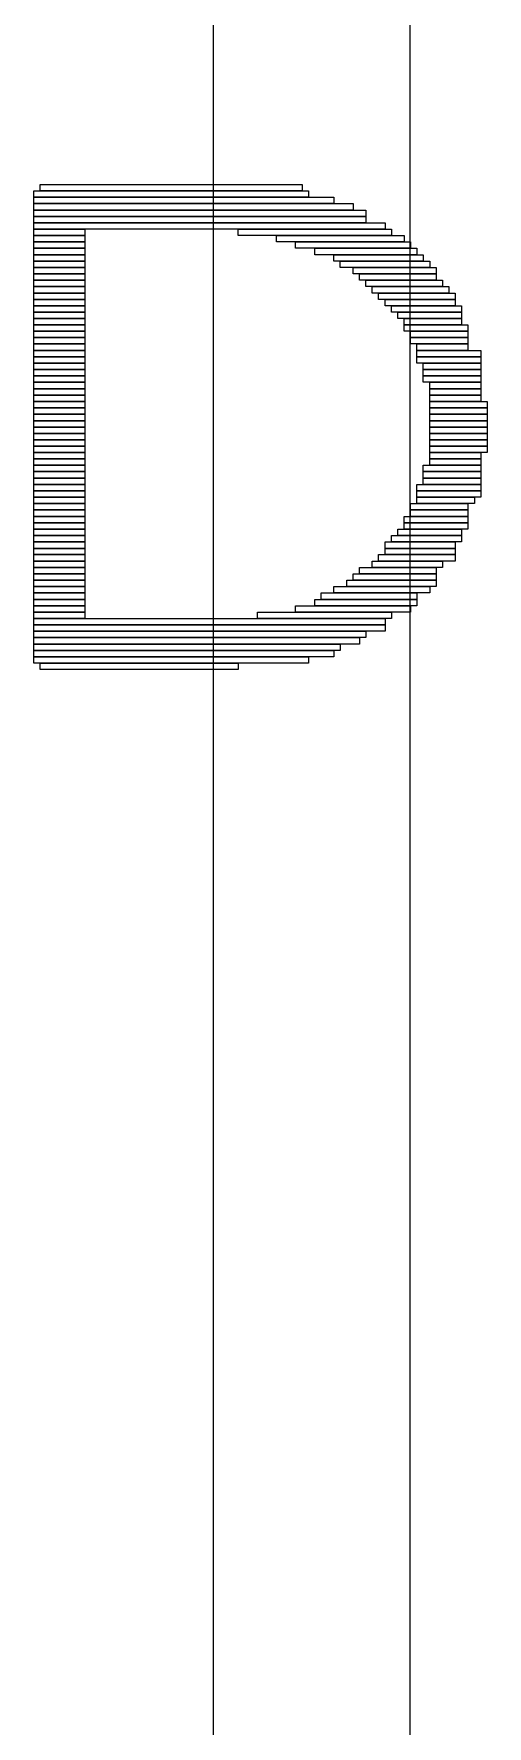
# Model space of a CAD drawing. Header units: millimetres. Extents: x -3 to 5381, y -54 to 5355.
# Drawn here: x 14.501 to 15.576, y -12.986 to -8.971 of the extents above; entities that cross this region are included whole.
import ezdxf

# ---------------------------------------------------------------- set-up
doc = ezdxf.new("R2010")
doc.units = ezdxf.units.MM
doc.layers.add('TopLayer', color=1, linetype='Continuous')
doc.layers.add('TopOverlay', color=2, linetype='Continuous')

msp = doc.modelspace()

# ---------------------------------------------------------------- linework, layer by layer
at = {"layer": 'TopLayer'}
for p, q in [((15.3932, -15.0811), (15.3932, -4.1953)), ((14.9259, -7.6498), (14.9259, -14.9937))]:
    msp.add_line(p, q, dxfattribs=at)
at = {"layer": 'TopOverlay'}
for p, q in [((14.5007, -9.3591), (14.5007, -9.3439)), ((14.5007, -9.3439), (15.1517, -9.3439)), ((14.516, -9.3439), (14.516, -9.3287)), ((14.516, -9.3287), (15.1367, -9.3287)), ((15.1367, -9.3439), (14.516, -9.3439)), ((15.1367, -9.3287), (15.1367, -9.3439)), ((15.1517, -9.3439), (15.1517, -9.3591)), ((15.1517, -9.3591), (14.5007, -9.3591)), ((14.5007, -9.3741), (14.5007, -9.3591)), ((14.5007, -9.3591), (15.2124, -9.3591)), ((15.2124, -9.3741), (14.5007, -9.3741)), ((14.5007, -9.3894), (14.5007, -9.3741)), ((14.5007, -9.3741), (15.2579, -9.3741)), ((15.2579, -9.3894), (14.5007, -9.3894)), ((14.5007, -9.4044), (14.5007, -9.3894)), ((14.5007, -9.3894), (15.2881, -9.3894)), ((15.2124, -9.3591), (15.2124, -9.3741)), ((15.2579, -9.3741), (15.2579, -9.3894)), ((15.2881, -9.3894), (15.2881, -9.4044)), ((15.2881, -9.4044), (14.5007, -9.4044)), ((14.5007, -9.4196), (14.5007, -9.4044)), ((14.5007, -9.4044), (15.2881, -9.4044)), ((15.2881, -9.4196), (14.5007, -9.4196)), ((14.5007, -9.4348), (14.5007, -9.4196)), ((14.5007, -9.4196), (15.3336, -9.4196)), ((15.2881, -9.4044), (15.2881, -9.4196)), ((15.3336, -9.4196), (15.3336, -9.4348)), ((15.3336, -9.4348), (14.5007, -9.4348)), ((14.5007, -9.4498), (14.5007, -9.4348)), ((14.5007, -9.4348), (14.6219, -9.4348)), ((14.5007, -9.4651), (14.5007, -9.4498)), ((14.5007, -9.4498), (14.6219, -9.4498)), ((14.6219, -9.4498), (14.5007, -9.4498)), ((14.6219, -9.4651), (14.5007, -9.4651)), ((14.5007, -9.48), (14.5007, -9.4651)), ((14.5007, -9.4651), (14.6219, -9.4651)), ((14.6219, -9.4348), (14.6219, -9.4498)), ((14.6219, -9.4498), (14.6219, -9.4651)), ((14.6219, -9.4651), (14.6219, -9.48)), ((14.9854, -9.4498), (14.9854, -9.4348)), ((14.9854, -9.4348), (15.3486, -9.4348)), ((15.3486, -9.4498), (14.9854, -9.4498)), ((15.076, -9.4651), (15.076, -9.4498)), ((15.076, -9.4498), (15.3788, -9.4498)), ((15.3788, -9.4651), (15.076, -9.4651)), ((15.1215, -9.48), (15.1215, -9.4651)), ((15.1215, -9.4651), (15.3941, -9.4651)), ((15.3486, -9.4348), (15.3486, -9.4498)), ((15.3788, -9.4498), (15.3788, -9.4651)), ((15.3941, -9.4651), (15.3941, -9.48)), ((14.6219, -9.48), (14.5007, -9.48)), ((14.5007, -9.4953), (14.5007, -9.48)), ((14.5007, -9.48), (14.6219, -9.48)), ((14.6219, -9.4953), (14.5007, -9.4953)), ((14.5007, -9.5105), (14.5007, -9.4953)), ((14.5007, -9.4953), (14.6219, -9.4953)), ((14.6219, -9.5105), (14.5007, -9.5105)), ((14.5007, -9.5255), (14.5007, -9.5105)), ((14.5007, -9.5105), (14.6219, -9.5105)), ((14.6219, -9.48), (14.6219, -9.4953)), ((14.6219, -9.4953), (14.6219, -9.5105)), ((14.6219, -9.5105), (14.6219, -9.5255)), ((15.3941, -9.48), (15.1215, -9.48)), ((15.167, -9.4953), (15.167, -9.48)), ((15.167, -9.48), (15.4093, -9.48)), ((15.4093, -9.4953), (15.167, -9.4953)), ((15.2124, -9.5105), (15.2124, -9.4953)), ((15.2124, -9.4953), (15.4243, -9.4953)), ((15.4243, -9.5105), (15.2124, -9.5105)), ((15.2274, -9.5255), (15.2274, -9.5105)), ((15.2274, -9.5105), (15.4395, -9.5105)), ((15.4093, -9.48), (15.4093, -9.4953)), ((15.4243, -9.4953), (15.4243, -9.5105)), ((15.4395, -9.5105), (15.4395, -9.5255)), ((14.6219, -9.5255), (14.5007, -9.5255)), ((14.5007, -9.5407), (14.5007, -9.5255)), ((14.5007, -9.5255), (14.6219, -9.5255)), ((14.6219, -9.5407), (14.5007, -9.5407)), ((14.5007, -9.5557), (14.5007, -9.5407)), ((14.5007, -9.5407), (14.6219, -9.5407)), ((14.6219, -9.5255), (14.6219, -9.5407)), ((14.6219, -9.5407), (14.6219, -9.5557)), ((15.4395, -9.5255), (15.2274, -9.5255)), ((15.2579, -9.5407), (15.2579, -9.5255)), ((15.2579, -9.5255), (15.4545, -9.5255)), ((15.4545, -9.5407), (15.2579, -9.5407)), ((15.2729, -9.5557), (15.2729, -9.5407)), ((15.2729, -9.5407), (15.4545, -9.5407)), ((15.4545, -9.5255), (15.4545, -9.5407)), ((15.4545, -9.5407), (15.4545, -9.5557)), ((14.5007, -9.571), (14.5007, -9.5557)), ((14.5007, -9.5557), (14.6219, -9.5557)), ((14.6219, -9.5557), (14.5007, -9.5557)), ((14.6219, -9.571), (14.5007, -9.571)), ((14.5007, -9.5862), (14.5007, -9.571)), ((14.5007, -9.571), (14.6219, -9.571)), ((14.6219, -9.5862), (14.5007, -9.5862)), ((14.5007, -9.6012), (14.5007, -9.5862)), ((14.5007, -9.5862), (14.6219, -9.5862)), ((14.6219, -9.5557), (14.6219, -9.571)), ((14.6219, -9.571), (14.6219, -9.5862)), ((14.6219, -9.5862), (14.6219, -9.6012)), ((15.4545, -9.5557), (15.2729, -9.5557)), ((15.2881, -9.571), (15.2881, -9.5557)), ((15.2881, -9.5557), (15.4697, -9.5557)), ((15.4697, -9.571), (15.2881, -9.571)), ((15.3031, -9.5862), (15.3031, -9.571)), ((15.3031, -9.571), (15.485, -9.571)), ((15.485, -9.5862), (15.3031, -9.5862)), ((15.3184, -9.6012), (15.3184, -9.5862)), ((15.3184, -9.5862), (15.5, -9.5862)), ((15.4697, -9.5557), (15.4697, -9.571)), ((15.485, -9.571), (15.485, -9.5862)), ((15.5, -9.5862), (15.5, -9.6012)), ((14.6219, -9.6012), (14.5007, -9.6012)), ((14.5007, -9.6164), (14.5007, -9.6012)), ((14.5007, -9.6012), (14.6219, -9.6012)), ((14.6219, -9.6164), (14.5007, -9.6164)), ((14.5007, -9.6314), (14.5007, -9.6164)), ((14.5007, -9.6164), (14.6219, -9.6164)), ((14.6219, -9.6314), (14.5007, -9.6314)), ((14.5007, -9.6467), (14.5007, -9.6314)), ((14.5007, -9.6314), (14.6219, -9.6314)), ((14.6219, -9.6012), (14.6219, -9.6164)), ((14.6219, -9.6164), (14.6219, -9.6314)), ((14.6219, -9.6314), (14.6219, -9.6467)), ((15.5, -9.6012), (15.3184, -9.6012)), ((15.3336, -9.6164), (15.3336, -9.6012)), ((15.3336, -9.6012), (15.5, -9.6012)), ((15.5, -9.6164), (15.3336, -9.6164)), ((15.3486, -9.6314), (15.3486, -9.6164)), ((15.3486, -9.6164), (15.5152, -9.6164)), ((15.5152, -9.6314), (15.3486, -9.6314)), ((15.3638, -9.6467), (15.3638, -9.6314)), ((15.3638, -9.6314), (15.5152, -9.6314)), ((15.5, -9.6012), (15.5, -9.6164)), ((15.5152, -9.6164), (15.5152, -9.6314)), ((15.5152, -9.6314), (15.5152, -9.6467)), ((14.5007, -9.6619), (14.5007, -9.6467)), ((14.5007, -9.6467), (14.6219, -9.6467)), ((14.6219, -9.6467), (14.5007, -9.6467)), ((14.6219, -9.6619), (14.5007, -9.6619)), ((14.5007, -9.6769), (14.5007, -9.6619)), ((14.5007, -9.6619), (14.6219, -9.6619)), ((14.6219, -9.6467), (14.6219, -9.6619)), ((14.6219, -9.6619), (14.6219, -9.6769)), ((15.5152, -9.6467), (15.3638, -9.6467)), ((15.3788, -9.6619), (15.3788, -9.6467)), ((15.3788, -9.6467), (15.5152, -9.6467)), ((15.5152, -9.6619), (15.3788, -9.6619)), ((15.3788, -9.6769), (15.3788, -9.6619)), ((15.3788, -9.6619), (15.5302, -9.6619)), ((15.5152, -9.6467), (15.5152, -9.6619)), ((15.5302, -9.6619), (15.5302, -9.6769)), ((14.6219, -9.6769), (14.5007, -9.6769)), ((14.5007, -9.6921), (14.5007, -9.6769)), ((14.5007, -9.6769), (14.6219, -9.6769)), ((14.6219, -9.6921), (14.5007, -9.6921)), ((14.5007, -9.7071), (14.5007, -9.6921)), ((14.5007, -9.6921), (14.6219, -9.6921)), ((14.5007, -9.7224), (14.5007, -9.7071)), ((14.5007, -9.7071), (14.6219, -9.7071)), ((14.6219, -9.7071), (14.5007, -9.7071)), ((14.6219, -9.6769), (14.6219, -9.6921)), ((14.6219, -9.6921), (14.6219, -9.7071)), ((14.6219, -9.7071), (14.6219, -9.7224)), ((15.5302, -9.6769), (15.3788, -9.6769)), ((15.3941, -9.6921), (15.3941, -9.6769)), ((15.3941, -9.6769), (15.5302, -9.6769)), ((15.5302, -9.6921), (15.3941, -9.6921)), ((15.3941, -9.7071), (15.3941, -9.6921)), ((15.3941, -9.6921), (15.5302, -9.6921)), ((15.5302, -9.7071), (15.3941, -9.7071)), ((15.4093, -9.7224), (15.4093, -9.7071)), ((15.4093, -9.7071), (15.5302, -9.7071)), ((15.5302, -9.6769), (15.5302, -9.6921)), ((15.5302, -9.6921), (15.5302, -9.7071)), ((15.5302, -9.7071), (15.5302, -9.7224)), ((14.6219, -9.7224), (14.5007, -9.7224)), ((14.5007, -9.7376), (14.5007, -9.7224)), ((14.5007, -9.7224), (14.6219, -9.7224)), ((14.6219, -9.7376), (14.5007, -9.7376)), ((14.5007, -9.7526), (14.5007, -9.7376)), ((14.5007, -9.7376), (14.6219, -9.7376)), ((14.6219, -9.7526), (14.5007, -9.7526)), ((14.5007, -9.7678), (14.5007, -9.7526)), ((14.5007, -9.7526), (14.6219, -9.7526)), ((14.6219, -9.7224), (14.6219, -9.7376)), ((14.6219, -9.7376), (14.6219, -9.7526)), ((14.6219, -9.7526), (14.6219, -9.7678)), ((15.5302, -9.7224), (15.4093, -9.7224)), ((15.4093, -9.7376), (15.4093, -9.7224)), ((15.4093, -9.7224), (15.5607, -9.7224)), ((15.5607, -9.7376), (15.4093, -9.7376)), ((15.4093, -9.7526), (15.4093, -9.7376)), ((15.4093, -9.7376), (15.5607, -9.7376)), ((15.5607, -9.7526), (15.4093, -9.7526)), ((15.4243, -9.7678), (15.4243, -9.7526)), ((15.4243, -9.7526), (15.5607, -9.7526)), ((15.5607, -9.7224), (15.5607, -9.7376)), ((15.5607, -9.7376), (15.5607, -9.7526)), ((15.5607, -9.7526), (15.5607, -9.7678)), ((14.5007, -9.7828), (14.5007, -9.7678)), ((14.5007, -9.7678), (14.6219, -9.7678)), ((14.6219, -9.7678), (14.5007, -9.7678)), ((14.6219, -9.7828), (14.5007, -9.7828)), ((14.5007, -9.798), (14.5007, -9.7828)), ((14.5007, -9.7828), (14.6219, -9.7828)), ((14.6219, -9.7678), (14.6219, -9.7828)), ((14.6219, -9.7828), (14.6219, -9.798)), ((15.5607, -9.7678), (15.4243, -9.7678)), ((15.4243, -9.7828), (15.4243, -9.7678)), ((15.4243, -9.7678), (15.5607, -9.7678)), ((15.5607, -9.7828), (15.4243, -9.7828)), ((15.4243, -9.798), (15.4243, -9.7828)), ((15.4243, -9.7828), (15.5607, -9.7828)), ((15.5607, -9.7678), (15.5607, -9.7828)), ((15.5607, -9.7828), (15.5607, -9.798)), ((14.6219, -9.798), (14.5007, -9.798)), ((14.5007, -9.8133), (14.5007, -9.798)), ((14.5007, -9.798), (14.6219, -9.798)), ((14.5007, -9.8283), (14.5007, -9.8133)), ((14.5007, -9.8133), (14.6219, -9.8133)), ((14.6219, -9.8133), (14.5007, -9.8133)), ((14.6219, -9.8283), (14.5007, -9.8283)), ((14.5007, -9.8435), (14.5007, -9.8283)), ((14.5007, -9.8283), (14.6219, -9.8283)), ((14.6219, -9.798), (14.6219, -9.8133)), ((14.6219, -9.8133), (14.6219, -9.8283)), ((14.6219, -9.8283), (14.6219, -9.8435)), ((15.5607, -9.798), (15.4243, -9.798)), ((15.4395, -9.8133), (15.4395, -9.798)), ((15.4395, -9.798), (15.5607, -9.798)), ((15.5607, -9.8133), (15.4395, -9.8133)), ((15.4395, -9.8283), (15.4395, -9.8133)), ((15.4395, -9.8133), (15.5607, -9.8133)), ((15.5607, -9.8283), (15.4395, -9.8283)), ((15.4395, -9.8435), (15.4395, -9.8283)), ((15.4395, -9.8283), (15.5607, -9.8283)), ((15.5607, -9.798), (15.5607, -9.8133)), ((15.5607, -9.8133), (15.5607, -9.8283)), ((15.5607, -9.8283), (15.5607, -9.8435)), ((14.6219, -9.8435), (14.5007, -9.8435)), ((14.5007, -9.8585), (14.5007, -9.8435)), ((14.5007, -9.8435), (14.6219, -9.8435)), ((14.6219, -9.8585), (14.5007, -9.8585)), ((14.5007, -9.8737), (14.5007, -9.8585)), ((14.5007, -9.8585), (14.6219, -9.8585)), ((14.6219, -9.8737), (14.5007, -9.8737)), ((14.5007, -9.889), (14.5007, -9.8737)), ((14.5007, -9.8737), (14.6219, -9.8737)), ((14.6219, -9.8435), (14.6219, -9.8585)), ((14.6219, -9.8585), (14.6219, -9.8737)), ((14.6219, -9.8737), (14.6219, -9.889)), ((15.5607, -9.8435), (15.4395, -9.8435)), ((15.4395, -9.8585), (15.4395, -9.8435)), ((15.4395, -9.8435), (15.5757, -9.8435)), ((15.5757, -9.8585), (15.4395, -9.8585)), ((15.4395, -9.8737), (15.4395, -9.8585)), ((15.4395, -9.8585), (15.5757, -9.8585)), ((15.5757, -9.8737), (15.4395, -9.8737)), ((15.4395, -9.889), (15.4395, -9.8737)), ((15.4395, -9.8737), (15.5757, -9.8737)), ((15.5757, -9.8435), (15.5757, -9.8585)), ((15.5757, -9.8585), (15.5757, -9.8737)), ((15.5757, -9.8737), (15.5757, -9.889)), ((14.6219, -9.889), (14.5007, -9.889)), ((14.5007, -9.904), (14.5007, -9.889)), ((14.5007, -9.889), (14.6219, -9.889)), ((14.5007, -9.9192), (14.5007, -9.904)), ((14.5007, -9.904), (14.6219, -9.904)), ((14.6219, -9.904), (14.5007, -9.904)), ((14.6219, -9.889), (14.6219, -9.904)), ((14.6219, -9.904), (14.6219, -9.9192)), ((15.5757, -9.889), (15.4395, -9.889)), ((15.4395, -9.904), (15.4395, -9.889)), ((15.4395, -9.889), (15.5757, -9.889)), ((15.5757, -9.904), (15.4395, -9.904)), ((15.4395, -9.9192), (15.4395, -9.904)), ((15.4395, -9.904), (15.5757, -9.904)), ((15.5757, -9.889), (15.5757, -9.904)), ((15.5757, -9.904), (15.5757, -9.9192)), ((14.6219, -9.9192), (14.5007, -9.9192)), ((14.5007, -9.9342), (14.5007, -9.9192)), ((14.5007, -9.9192), (14.6219, -9.9192)), ((14.6219, -9.9342), (14.5007, -9.9342)), ((14.5007, -9.9494), (14.5007, -9.9342)), ((14.5007, -9.9342), (14.6219, -9.9342)), ((14.6219, -9.9494), (14.5007, -9.9494)), ((14.5007, -9.9647), (14.5007, -9.9494)), ((14.5007, -9.9494), (14.6219, -9.9494)), ((14.6219, -9.9192), (14.6219, -9.9342)), ((14.6219, -9.9342), (14.6219, -9.9494)), ((14.6219, -9.9494), (14.6219, -9.9647)), ((15.5757, -9.9192), (15.4395, -9.9192)), ((15.4395, -9.9342), (15.4395, -9.9192)), ((15.4395, -9.9192), (15.5757, -9.9192)), ((15.5757, -9.9342), (15.4395, -9.9342)), ((15.4395, -9.9494), (15.4395, -9.9342)), ((15.4395, -9.9342), (15.5757, -9.9342)), ((15.5757, -9.9494), (15.4395, -9.9494)), ((15.4395, -9.9647), (15.4395, -9.9494)), ((15.4395, -9.9494), (15.5757, -9.9494)), ((15.5757, -9.9192), (15.5757, -9.9342)), ((15.5757, -9.9342), (15.5757, -9.9494)), ((15.5757, -9.9494), (15.5757, -9.9647)), ((14.6219, -9.9647), (14.5007, -9.9647)), ((14.5007, -9.9797), (14.5007, -9.9647)), ((14.5007, -9.9647), (14.6219, -9.9647)), ((14.6219, -9.9797), (14.5007, -9.9797)), ((14.5007, -9.9949), (14.5007, -9.9797)), ((14.5007, -9.9797), (14.6219, -9.9797)), ((14.6219, -9.9949), (14.5007, -9.9949)), ((14.5007, -10.0099), (14.5007, -9.9949)), ((14.5007, -9.9949), (14.6219, -9.9949)), ((14.6219, -9.9647), (14.6219, -9.9797)), ((14.6219, -9.9797), (14.6219, -9.9949)), ((14.6219, -9.9949), (14.6219, -10.0099)), ((15.4243, -10.0099), (15.4243, -9.9949)), ((15.4243, -9.9949), (15.5607, -9.9949)), ((15.5757, -9.9647), (15.4395, -9.9647)), ((15.4395, -9.9797), (15.4395, -9.9647)), ((15.4395, -9.9647), (15.5607, -9.9647)), ((15.5607, -9.9797), (15.4395, -9.9797)), ((15.4395, -9.9949), (15.4395, -9.9797)), ((15.4395, -9.9797), (15.5607, -9.9797)), ((15.5607, -9.9949), (15.4395, -9.9949)), ((15.5607, -9.9647), (15.5607, -9.9797)), ((15.5607, -9.9797), (15.5607, -9.9949)), ((15.5607, -9.9949), (15.5607, -10.0099)), ((14.6219, -10.0099), (14.5007, -10.0099)), ((14.5007, -10.0251), (14.5007, -10.0099)), ((14.5007, -10.0099), (14.6219, -10.0099)), ((14.6219, -10.0251), (14.5007, -10.0251)), ((14.5007, -10.0404), (14.5007, -10.0251)), ((14.5007, -10.0251), (14.6219, -10.0251)), ((14.6219, -10.0099), (14.6219, -10.0251)), ((14.6219, -10.0251), (14.6219, -10.0404)), ((15.5607, -10.0099), (15.4243, -10.0099)), ((15.4243, -10.0251), (15.4243, -10.0099)), ((15.4243, -10.0099), (15.5607, -10.0099)), ((15.5607, -10.0251), (15.4243, -10.0251)), ((15.4243, -10.0404), (15.4243, -10.0251)), ((15.4243, -10.0251), (15.5607, -10.0251)), ((15.5607, -10.0099), (15.5607, -10.0251)), ((15.5607, -10.0251), (15.5607, -10.0404)), ((14.6219, -10.0404), (14.5007, -10.0404)), ((14.5007, -10.0554), (14.5007, -10.0404)), ((14.5007, -10.0404), (14.6219, -10.0404)), ((14.6219, -10.0554), (14.5007, -10.0554)), ((14.5007, -10.0706), (14.5007, -10.0554)), ((14.5007, -10.0554), (14.6219, -10.0554)), ((14.6219, -10.0706), (14.5007, -10.0706)), ((14.5007, -10.0856), (14.5007, -10.0706)), ((14.5007, -10.0706), (14.6219, -10.0706)), ((14.6219, -10.0404), (14.6219, -10.0554)), ((14.6219, -10.0554), (14.6219, -10.0706)), ((14.6219, -10.0706), (14.6219, -10.0856)), ((15.4093, -10.0554), (15.4093, -10.0404)), ((15.4093, -10.0404), (15.5607, -10.0404)), ((15.5607, -10.0554), (15.4093, -10.0554)), ((15.4093, -10.0706), (15.4093, -10.0554)), ((15.4093, -10.0554), (15.5607, -10.0554)), ((15.5607, -10.0706), (15.4093, -10.0706)), ((15.4093, -10.0856), (15.4093, -10.0706)), ((15.4093, -10.0706), (15.5454, -10.0706)), ((15.5607, -10.0404), (15.4243, -10.0404)), ((15.5454, -10.0706), (15.5454, -10.0856)), ((15.5607, -10.0404), (15.5607, -10.0554)), ((15.5607, -10.0554), (15.5607, -10.0706)), ((14.5007, -10.1008), (14.5007, -10.0856)), ((14.5007, -10.0856), (14.6219, -10.0856)), ((14.6219, -10.0856), (14.5007, -10.0856)), ((14.6219, -10.1008), (14.5007, -10.1008)), ((14.5007, -10.1161), (14.5007, -10.1008)), ((14.5007, -10.1008), (14.6219, -10.1008)), ((14.6219, -10.0856), (14.6219, -10.1008)), ((14.6219, -10.1008), (14.6219, -10.1161)), ((15.3941, -10.1008), (15.3941, -10.0856)), ((15.3941, -10.0856), (15.5302, -10.0856)), ((15.5302, -10.1008), (15.3941, -10.1008)), ((15.3941, -10.1161), (15.3941, -10.1008)), ((15.3941, -10.1008), (15.5302, -10.1008)), ((15.5454, -10.0856), (15.4093, -10.0856)), ((15.5302, -10.0856), (15.5302, -10.1008)), ((15.5302, -10.1008), (15.5302, -10.1161)), ((14.6219, -10.1161), (14.5007, -10.1161)), ((14.5007, -10.131), (14.5007, -10.1161)), ((14.5007, -10.1161), (14.6219, -10.1161)), ((14.5007, -10.1463), (14.5007, -10.131)), ((14.5007, -10.131), (14.6219, -10.131)), ((14.6219, -10.131), (14.5007, -10.131)), ((14.6219, -10.1463), (14.5007, -10.1463)), ((14.5007, -10.1613), (14.5007, -10.1463)), ((14.5007, -10.1463), (14.6219, -10.1463)), ((14.6219, -10.1161), (14.6219, -10.131)), ((14.6219, -10.131), (14.6219, -10.1463)), ((14.6219, -10.1463), (14.6219, -10.1613)), ((15.3638, -10.1613), (15.3638, -10.1463)), ((15.3638, -10.1463), (15.5152, -10.1463)), ((15.3788, -10.131), (15.3788, -10.1161)), ((15.3788, -10.1161), (15.5302, -10.1161)), ((15.5302, -10.131), (15.3788, -10.131)), ((15.3788, -10.1463), (15.3788, -10.131)), ((15.3788, -10.131), (15.5302, -10.131)), ((15.5302, -10.1463), (15.3788, -10.1463)), ((15.5302, -10.1161), (15.3941, -10.1161)), ((15.5152, -10.1463), (15.5152, -10.1613)), ((15.5302, -10.1161), (15.5302, -10.131)), ((15.5302, -10.131), (15.5302, -10.1463)), ((14.6219, -10.1613), (14.5007, -10.1613)), ((14.5007, -10.1765), (14.5007, -10.1613)), ((14.5007, -10.1613), (14.6219, -10.1613)), ((14.6219, -10.1765), (14.5007, -10.1765)), ((14.5007, -10.1918), (14.5007, -10.1765)), ((14.5007, -10.1765), (14.6219, -10.1765)), ((14.6219, -10.1918), (14.5007, -10.1918)), ((14.5007, -10.2067), (14.5007, -10.1918)), ((14.5007, -10.1918), (14.6219, -10.1918)), ((14.6219, -10.1613), (14.6219, -10.1765)), ((14.6219, -10.1765), (14.6219, -10.1918)), ((14.6219, -10.1918), (14.6219, -10.2067)), ((15.3336, -10.1918), (15.3336, -10.1765)), ((15.3336, -10.1765), (15.5, -10.1765)), ((15.5, -10.1918), (15.3336, -10.1918)), ((15.3336, -10.2067), (15.3336, -10.1918)), ((15.3336, -10.1918), (15.5, -10.1918)), ((15.3486, -10.1765), (15.3486, -10.1613)), ((15.3486, -10.1613), (15.5152, -10.1613)), ((15.5152, -10.1765), (15.3486, -10.1765)), ((15.5152, -10.1613), (15.3638, -10.1613)), ((15.5, -10.1765), (15.5, -10.1918)), ((15.5, -10.1918), (15.5, -10.2067)), ((15.5152, -10.1613), (15.5152, -10.1765)), ((14.5007, -10.222), (14.5007, -10.2067)), ((14.5007, -10.2067), (14.6219, -10.2067)), ((14.6219, -10.2067), (14.5007, -10.2067)), ((14.6219, -10.222), (14.5007, -10.222)), ((14.5007, -10.237), (14.5007, -10.222)), ((14.5007, -10.222), (14.6219, -10.222)), ((14.6219, -10.2067), (14.6219, -10.222)), ((14.6219, -10.222), (14.6219, -10.237)), ((15.3031, -10.237), (15.3031, -10.222)), ((15.3031, -10.222), (15.4697, -10.222)), ((15.3184, -10.222), (15.3184, -10.2067)), ((15.3184, -10.2067), (15.5, -10.2067)), ((15.5, -10.222), (15.3184, -10.222)), ((15.5, -10.2067), (15.3336, -10.2067)), ((15.4697, -10.222), (15.4697, -10.237)), ((15.5, -10.2067), (15.5, -10.222)), ((14.6219, -10.237), (14.5007, -10.237)), ((14.5007, -10.2522), (14.5007, -10.237)), ((14.5007, -10.237), (14.6219, -10.237)), ((14.6219, -10.2522), (14.5007, -10.2522)), ((14.5007, -10.2674), (14.5007, -10.2522)), ((14.5007, -10.2522), (14.6219, -10.2522)), ((14.6219, -10.2674), (14.5007, -10.2674)), ((14.5007, -10.2824), (14.5007, -10.2674)), ((14.5007, -10.2674), (14.6219, -10.2674)), ((14.6219, -10.237), (14.6219, -10.2522)), ((14.6219, -10.2522), (14.6219, -10.2674)), ((14.6219, -10.2674), (14.6219, -10.2824)), ((15.2427, -10.2824), (15.2427, -10.2674)), ((15.2427, -10.2674), (15.4545, -10.2674)), ((15.2579, -10.2674), (15.2579, -10.2522)), ((15.2579, -10.2522), (15.4545, -10.2522)), ((15.4545, -10.2674), (15.2579, -10.2674)), ((15.2729, -10.2522), (15.2729, -10.237)), ((15.2729, -10.237), (15.4545, -10.237)), ((15.4545, -10.2522), (15.2729, -10.2522)), ((15.4697, -10.237), (15.3031, -10.237)), ((15.4545, -10.237), (15.4545, -10.2522)), ((15.4545, -10.2522), (15.4545, -10.2674)), ((15.4545, -10.2674), (15.4545, -10.2824)), ((14.6219, -10.2824), (14.5007, -10.2824)), ((14.5007, -10.2977), (14.5007, -10.2824)), ((14.5007, -10.2824), (14.6219, -10.2824)), ((14.6219, -10.2977), (14.5007, -10.2977)), ((14.5007, -10.3129), (14.5007, -10.2977)), ((14.5007, -10.2977), (14.6219, -10.2977)), ((14.6219, -10.3129), (14.5007, -10.3129)), ((14.5007, -10.3279), (14.5007, -10.3129)), ((14.5007, -10.3129), (14.6219, -10.3129)), ((14.6219, -10.2824), (14.6219, -10.2977)), ((14.6219, -10.2977), (14.6219, -10.3129)), ((14.6219, -10.3129), (14.6219, -10.3279)), ((15.167, -10.3279), (15.167, -10.3129)), ((15.167, -10.3129), (15.4093, -10.3129)), ((15.1822, -10.3129), (15.1822, -10.2977)), ((15.1822, -10.2977), (15.4093, -10.2977)), ((15.4093, -10.3129), (15.1822, -10.3129)), ((15.2124, -10.2977), (15.2124, -10.2824)), ((15.2124, -10.2824), (15.4395, -10.2824)), ((15.4395, -10.2977), (15.2124, -10.2977)), ((15.4545, -10.2824), (15.2427, -10.2824)), ((15.4093, -10.2977), (15.4093, -10.3129)), ((15.4093, -10.3129), (15.4093, -10.3279)), ((15.4395, -10.2824), (15.4395, -10.2977)), ((14.5007, -10.3431), (14.5007, -10.3279)), ((14.5007, -10.3279), (14.6219, -10.3279)), ((14.6219, -10.3279), (14.5007, -10.3279)), ((14.6219, -10.3431), (14.5007, -10.3431)), ((14.5007, -10.3581), (14.5007, -10.3431)), ((14.5007, -10.3431), (14.6219, -10.3431)), ((14.6219, -10.3279), (14.6219, -10.3431)), ((14.6219, -10.3431), (14.6219, -10.3581)), ((15.0308, -10.3581), (15.0308, -10.3431)), ((15.0308, -10.3431), (15.3486, -10.3431)), ((15.1215, -10.3431), (15.1215, -10.3279)), ((15.1215, -10.3279), (15.3941, -10.3279)), ((15.3941, -10.3431), (15.1215, -10.3431)), ((15.4093, -10.3279), (15.167, -10.3279)), ((15.3486, -10.3431), (15.3486, -10.3581)), ((15.3941, -10.3279), (15.3941, -10.3431)), ((14.5007, -10.3734), (14.5007, -10.3581)), ((14.5007, -10.3581), (15.3336, -10.3581)), ((14.6219, -10.3581), (14.5007, -10.3581)), ((15.3336, -10.3734), (14.5007, -10.3734)), ((14.5007, -10.3886), (14.5007, -10.3734)), ((14.5007, -10.3734), (15.3336, -10.3734)), ((15.3336, -10.3886), (14.5007, -10.3886)), ((14.5007, -10.4036), (14.5007, -10.3886)), ((14.5007, -10.3886), (15.2881, -10.3886)), ((15.3486, -10.3581), (15.0308, -10.3581)), ((15.2881, -10.3886), (15.2881, -10.4036)), ((15.3336, -10.3581), (15.3336, -10.3734)), ((15.3336, -10.3734), (15.3336, -10.3886)), ((15.2881, -10.4036), (14.5007, -10.4036)), ((14.5007, -10.4188), (14.5007, -10.4036)), ((14.5007, -10.4036), (15.2729, -10.4036)), ((15.2729, -10.4188), (14.5007, -10.4188)), ((14.5007, -10.4338), (14.5007, -10.4188)), ((14.5007, -10.4188), (15.2274, -10.4188)), ((15.2274, -10.4338), (14.5007, -10.4338)), ((14.5007, -10.4491), (14.5007, -10.4338)), ((14.5007, -10.4338), (15.2124, -10.4338)), ((15.2124, -10.4338), (15.2124, -10.4491)), ((15.2274, -10.4188), (15.2274, -10.4338)), ((15.2729, -10.4036), (15.2729, -10.4188)), ((15.2124, -10.4491), (14.5007, -10.4491)), ((14.5007, -10.4643), (14.5007, -10.4491)), ((14.5007, -10.4491), (15.1517, -10.4491)), ((15.1517, -10.4643), (14.5007, -10.4643)), ((14.516, -10.4793), (14.516, -10.4643)), ((14.516, -10.4643), (14.9854, -10.4643)), ((14.9854, -10.4643), (14.9854, -10.4793)), ((15.1517, -10.4491), (15.1517, -10.4643)), ((14.9854, -10.4793), (14.516, -10.4793))]:
    msp.add_line(p, q, dxfattribs=at)

doc.saveas('drawing.dxf')
